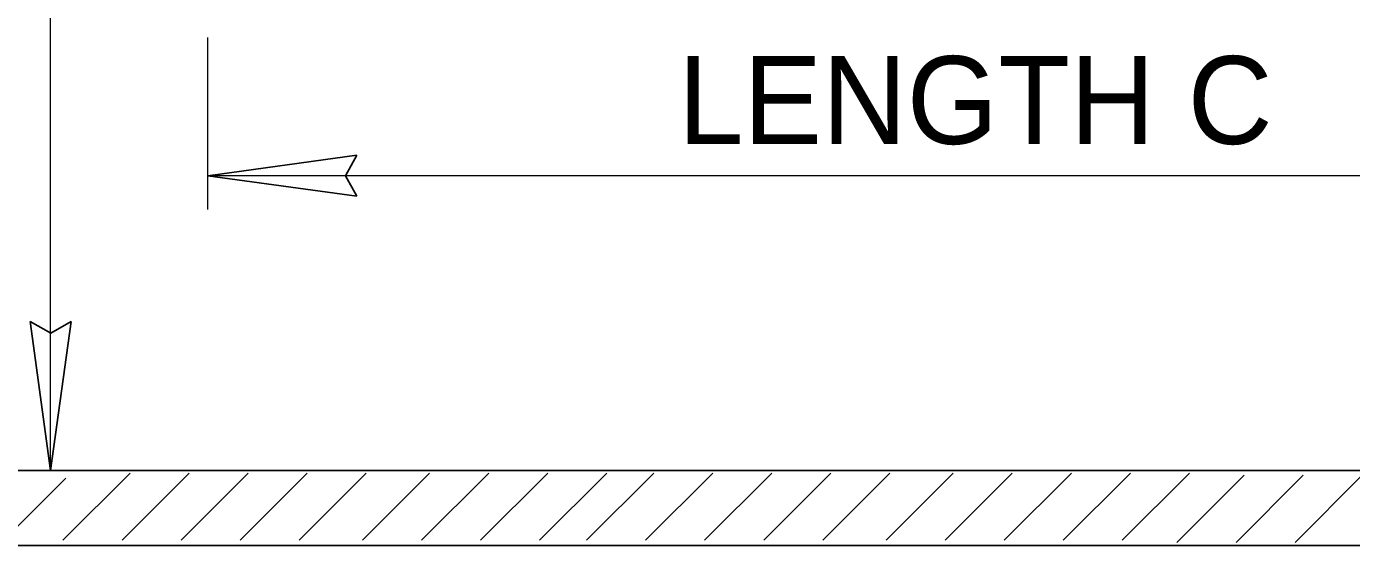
# Model space of a CAD drawing. Extents: x -1677 to -38, y -361 to 186.
# Drawn here: x -1489.29 to -1470.36, y -242.07 to -234.65 of the extents above; entities that cross this region are included whole.
import ezdxf

# ---------------------------------------------------------------- set-up
doc = ezdxf.new("R2010")
doc.units = 0
doc.header["$LTSCALE"] = 0.5
doc.layers.add('1', color=7, linetype='Continuous', lineweight=25)

msp = doc.modelspace()

# ---------------------------------------------------------------- linework, layer by layer
at = {"layer": '1', "lineweight": 13}
for p, q in [((-1488.9424, -240.9937), (-1488.9424, -232.3603)), ((-1486.6956, -237.2649), (-1486.6956, -234.8032)), ((-1486.6956, -236.7784), (-1465.0122, -236.7784)), ((-1489.6364, -242.0151), (-1488.7266, -241.1055)), ((-1488.766, -241.9928), (-1487.8062, -241.0334)), ((-1487.9224, -241.9928), (-1486.9631, -241.0334)), ((-1487.0789, -241.9928), (-1486.1189, -241.0334)), ((-1486.2356, -241.9928), (-1485.2756, -241.0334)), ((-1485.3918, -241.9928), (-1484.432, -241.0334)), ((-1484.4868, -241.9928), (-1483.5272, -241.0334)), ((-1483.6437, -241.9928), (-1482.6839, -241.0334)), ((-1482.8002, -241.9928), (-1481.8402, -241.0334)), ((-1481.9564, -241.9928), (-1480.9968, -241.0334)), ((-1481.2858, -241.9928), (-1480.3262, -241.0334)), ((-1480.4423, -241.9928), (-1479.4827, -241.0334)), ((-1479.5987, -241.9928), (-1478.6389, -241.0334)), ((-1478.7556, -241.9928), (-1477.7956, -241.0334)), ((-1477.9118, -241.9928), (-1476.952, -241.0334)), ((-1477.0066, -241.9928), (-1476.047, -241.0334)), ((-1476.1633, -241.9928), (-1475.2039, -241.0334)), ((-1475.3199, -241.9928), (-1474.3602, -241.0334)), ((-1474.4766, -241.9928), (-1473.5168, -241.0334)), ((-1473.6328, -241.9928), (-1472.6731, -241.0334)), ((-1472.8514, -242.0238), (-1471.892, -241.0638)), ((-1472.0078, -242.0238), (-1471.0483, -241.0638)), ((-1471.1643, -242.0238), (-1470.2045, -241.0638))]:
    msp.add_line(p, q, dxfattribs=at)
at = {"layer": '1'}
for p, q in [((-1486.6952, -236.7795), (-1484.5664, -236.487)), ((-1486.6952, -236.7795), (-1484.5664, -237.072)), ((-1488.9424, -240.9937), (-1489.2349, -238.8649)), ((-1488.9424, -240.9937), (-1488.6499, -238.8649)), ((-1492.0185, -240.9937), (-1434.3428, -240.9937)), ((-1492.0185, -242.0674), (-1434.3516, -242.0674))]:
    msp.add_line(p, q, dxfattribs=at)
for points in [[(-1484.5664, -236.487), (-1484.731, -236.7824), (-1484.5664, -237.072)], [(-1489.2349, -238.8649), (-1488.9394, -239.0296), (-1488.6499, -238.8649)]]:
    msp.add_lwpolyline(points, dxfattribs=at)

# ---------------------------------------------------------------- texts
msp.add_text('LENGTH C', height=1.256, dxfattribs=at).set_placement((-1479.9781, -236.3262))

doc.saveas('drawing.dxf')
